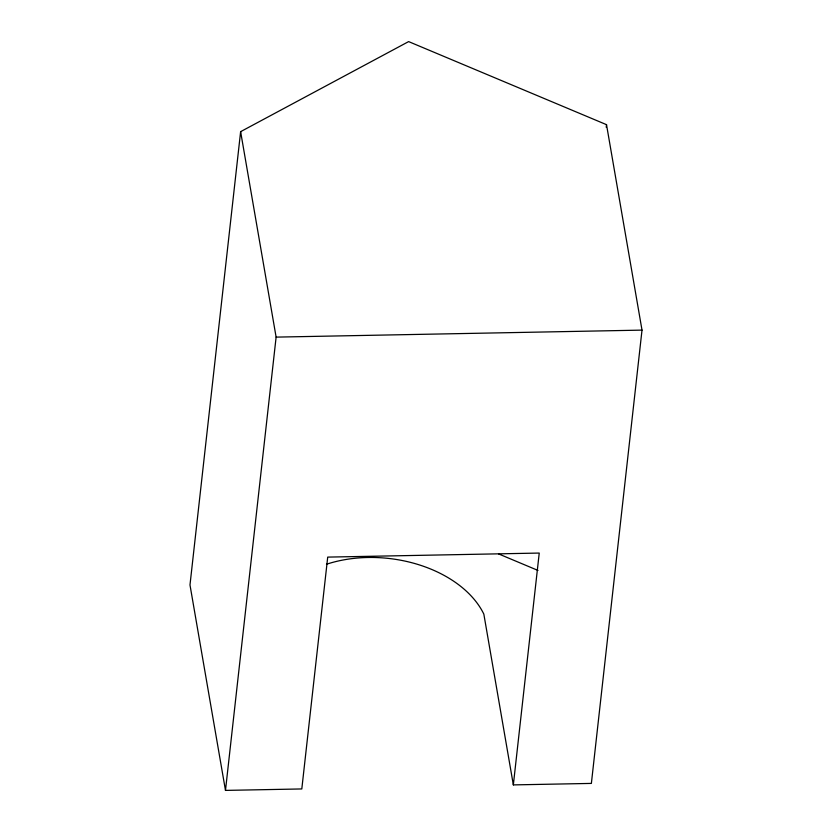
<?xml version="1.0" encoding="UTF-8"?>
<svg xmlns="http://www.w3.org/2000/svg" width="832" height="832" viewBox="0 0 832 832"><rect width="100%" height="100%" fill="white"/><g stroke="black" fill="none" stroke-linecap="round" stroke-linejoin="round"><path stroke-width="1.25" d="M240.625 131.654L189.987 584.948L225.482 790.4L301.808 788.944L327.714 557.107L539.24 553.062L513.344 784.898L591.375 783.411L642.013 330.117L606.518 124.665L408.626 41.6L240.625 131.654L276.12 337.116L225.482 790.4M606.226 127.244L606.518 124.665M276.12 337.116L642.013 330.117M498.659 553.935L538.002 570.44M513.344 784.898L483.839 614.12A109.221 73.434 6.4 0 0 326.487 564.242"/></g></svg>
